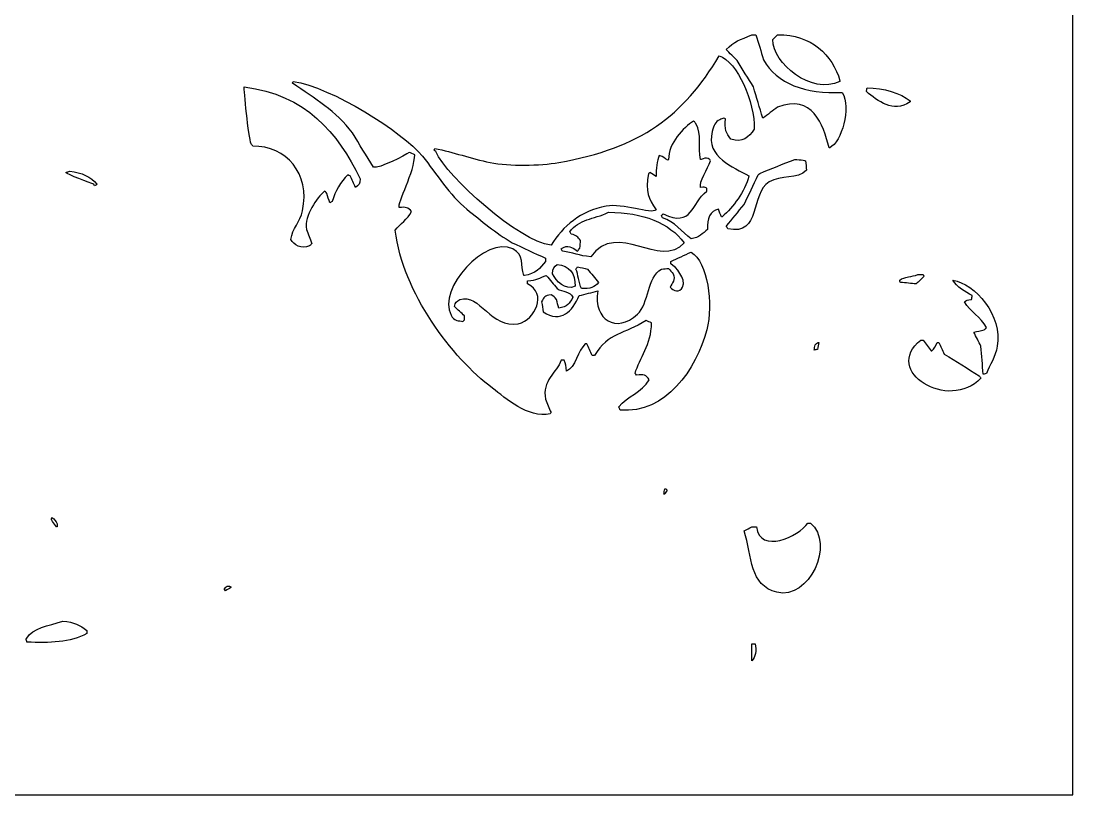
# Model space of a CAD drawing. Header units: centimetres. Extents: x -27 to -20.54, y -9 to -0.65.
# Drawn here: x -24.329 to -20.543, y -9 to -6.215 of the extents above; entities that cross this region are included whole.
import ezdxf

# ---------------------------------------------------------------- set-up
doc = ezdxf.new("R2010")
doc.units = ezdxf.units.CM
doc.header["$MEASUREMENT"] = 0
doc.layers.add('layer 1', color=7, linetype='Continuous')

msp = doc.modelspace()

# ---------------------------------------------------------------- linework, layer by layer
at = {"layer": 'layer 1', "color": 250}
msp.add_lwpolyline([(-26.99914, -9.0002), (-20.5434, -9.0002), (-20.5434, -0.64624), (-26.99914, -0.64624), (-26.99914, -9.0002)], close=True, dxfattribs=at)
at = {"layer": 'layer 1', "color": 7}
for points, knots in [([(-21.69872, -6.26403), (-21.74137, -6.28213), (-21.76304, -6.28742), (-21.7912, -6.31728), (-21.7912, -6.31728), (-21.77813, -6.33036), (-21.76505, -6.34344), (-21.75197, -6.35652), (-21.75197, -6.35652), (-21.73235, -6.38828), (-21.71273, -6.42005), (-21.69311, -6.45181), (-21.69311, -6.45181), (-21.6819, -6.48917), (-21.67069, -6.52655), (-21.65948, -6.56391), (-21.65948, -6.56391), (-21.64173, -6.55084), (-21.62398, -6.53776), (-21.60623, -6.52468), (-21.60623, -6.52468), (-21.4812, -6.47586), (-21.44201, -6.58609), (-21.42126, -6.67041), (-21.42126, -6.67041), (-21.42032, -6.67041), (-21.41939, -6.67041), (-21.41846, -6.67041), (-21.41846, -6.67041), (-21.37594, -6.65042), (-21.34099, -6.52776), (-21.37361, -6.47143), (-21.37361, -6.47143), (-21.50644, -6.47756), (-21.61005, -6.44006), (-21.65668, -6.35371), (-21.65668, -6.35371), (-21.66602, -6.32382), (-21.67536, -6.29392), (-21.6847, -6.26403), (-21.6847, -6.26403), (-21.68937, -6.26403), (-21.69405, -6.26403), (-21.69872, -6.26403)], [0, 0, 0, 0, 0.0833333, 0.0833333, 0.0833333, 0.0833333, 0.1666667, 0.1666667, 0.1666667, 0.1666667, 0.25, 0.25, 0.25, 0.25, 0.3333333, 0.3333333, 0.3333333, 0.3333333, 0.4166667, 0.4166667, 0.4166667, 0.4166667, 0.5, 0.5, 0.5, 0.5, 0.5833333, 0.5833333, 0.5833333, 0.5833333, 0.6666667, 0.6666667, 0.6666667, 0.6666667, 0.75, 0.75, 0.75, 0.75, 0.8333333, 0.8333333, 0.8333333, 0.8333333, 1, 1, 1, 1]), ([(-21.60623, -6.26403), (-21.61184, -6.26963), (-21.61744, -6.27524), (-21.62305, -6.28085), (-21.62305, -6.28085), (-21.6244, -6.36732), (-21.48541, -6.48082), (-21.38202, -6.43219), (-21.38202, -6.43219), (-21.38202, -6.43126), (-21.38202, -6.43032), (-21.38202, -6.42939), (-21.38202, -6.42939), (-21.40905, -6.33664), (-21.48444, -6.26235), (-21.60623, -6.26403)], [0, 0, 0, 0, 0.2, 0.2, 0.2, 0.2, 0.4, 0.4, 0.4, 0.4, 0.6, 0.6, 0.6, 0.6, 1, 1, 1, 1]), ([(-21.81643, -6.3397), (-21.94624, -6.55571), (-22.09656, -6.67139), (-22.39377, -6.72366), (-22.39377, -6.72366), (-22.46186, -6.73564), (-22.5714, -6.73703), (-22.64041, -6.72366), (-22.64041, -6.72366), (-22.71043, -6.71011), (-22.77507, -6.68523), (-22.83939, -6.67322), (-22.83939, -6.67322), (-22.84033, -6.67509), (-22.84126, -6.67695), (-22.84219, -6.67882), (-22.84219, -6.67882), (-22.84033, -6.68069), (-22.83846, -6.68256), (-22.83659, -6.68443), (-22.83659, -6.68443), (-22.79414, -6.77619), (-22.53783, -7.00882), (-22.4218, -7.02075), (-22.4218, -7.02075), (-22.37775, -6.95279), (-22.31677, -6.89885), (-22.22281, -6.88061), (-22.22281, -6.88061), (-22.16436, -6.86927), (-22.06183, -6.91088), (-22.04344, -6.89463), (-22.04344, -6.89463), (-22.07196, -6.8521), (-22.08176, -6.83158), (-22.07147, -6.7629), (-22.07147, -6.7629), (-22.0696, -6.76197), (-22.06773, -6.76103), (-22.06586, -6.7601), (-22.06586, -6.7601), (-22.05839, -6.76477), (-22.05092, -6.76944), (-22.04344, -6.77411), (-22.04344, -6.77411), (-22.04405, -6.74695), (-22.04134, -6.71686), (-22.03223, -6.69844), (-22.03223, -6.69844), (-22.01401, -6.70233), (-22.01677, -6.70941), (-22.0014, -6.71526), (-22.0014, -6.71526), (-22.00047, -6.71432), (-21.99953, -6.71339), (-21.9986, -6.71245), (-21.9986, -6.71245), (-21.99926, -6.65428), (-21.94516, -6.59679), (-21.90892, -6.57512), (-21.90892, -6.57512), (-21.9036, -6.57897), (-21.90433, -6.57785), (-21.90051, -6.58353), (-21.90051, -6.58353), (-21.87656, -6.62217), (-21.89424, -6.66999), (-21.88369, -6.71245), (-21.88369, -6.71245), (-21.88276, -6.71245), (-21.88182, -6.71245), (-21.88089, -6.71245), (-21.88089, -6.71245), (-21.87085, -6.70943), (-21.86575, -6.70591), (-21.85566, -6.70965), (-21.85566, -6.70965), (-21.84991, -6.71345), (-21.85116, -6.71279), (-21.84726, -6.71806), (-21.84726, -6.71806), (-21.85806, -6.74575), (-21.88998, -6.7947), (-21.88369, -6.81335), (-21.88369, -6.81335), (-21.86922, -6.81268), (-21.87104, -6.81132), (-21.86127, -6.81615), (-21.86127, -6.81615), (-21.86127, -6.81989), (-21.86127, -6.82363), (-21.86127, -6.82736), (-21.86127, -6.82736), (-21.91749, -6.86991), (-21.91174, -6.95929), (-22.01822, -6.90864), (-22.01822, -6.90864), (-22.02009, -6.91051), (-22.02196, -6.91238), (-22.02382, -6.91424), (-22.02382, -6.91424), (-22.02289, -6.91705), (-22.02196, -6.91985), (-22.02102, -6.92265), (-22.02102, -6.92265), (-21.97717, -6.93683), (-21.95019, -6.97283), (-21.91732, -6.99832), (-21.91732, -6.99832), (-21.88911, -6.99502), (-21.87607, -6.97843), (-21.85847, -6.96469), (-21.85847, -6.96469), (-21.8605, -6.92523), (-21.84988, -6.89839), (-21.81923, -6.89182), (-21.81923, -6.89182), (-21.81549, -6.90116), (-21.81176, -6.91051), (-21.80802, -6.91985), (-21.80802, -6.91985), (-21.80709, -6.91985), (-21.80615, -6.91985), (-21.80522, -6.91985), (-21.80522, -6.91985), (-21.7673, -6.88219), (-21.7234, -6.83153), (-21.70993, -6.77131), (-21.70993, -6.77131), (-21.76405, -6.74127), (-21.86594, -6.70551), (-21.84165, -6.61156), (-21.84165, -6.61156), (-21.83601, -6.58973), (-21.83208, -6.57807), (-21.81363, -6.56952), (-21.81363, -6.56952), (-21.80896, -6.56765), (-21.80428, -6.56578), (-21.79961, -6.56391), (-21.79961, -6.56391), (-21.79774, -6.56485), (-21.79588, -6.56578), (-21.79401, -6.56672), (-21.79401, -6.56672), (-21.79863, -6.60383), (-21.79091, -6.61843), (-21.77439, -6.63958), (-21.77439, -6.63958), (-21.73228, -6.65355), (-21.71022, -6.6338), (-21.69031, -6.60315), (-21.69031, -6.60315), (-21.68809, -6.50758), (-21.75064, -6.3599), (-21.81643, -6.3397)], [0, 0, 0, 0, 0.025, 0.025, 0.025, 0.025, 0.05, 0.05, 0.05, 0.05, 0.075, 0.075, 0.075, 0.075, 0.1, 0.1, 0.1, 0.1, 0.125, 0.125, 0.125, 0.125, 0.15, 0.15, 0.15, 0.15, 0.175, 0.175, 0.175, 0.175, 0.2, 0.2, 0.2, 0.2, 0.225, 0.225, 0.225, 0.225, 0.25, 0.25, 0.25, 0.25, 0.275, 0.275, 0.275, 0.275, 0.3, 0.3, 0.3, 0.3, 0.325, 0.325, 0.325, 0.325, 0.35, 0.35, 0.35, 0.35, 0.375, 0.375, 0.375, 0.375, 0.4, 0.4, 0.4, 0.4, 0.425, 0.425, 0.425, 0.425, 0.45, 0.45, 0.45, 0.45, 0.475, 0.475, 0.475, 0.475, 0.5, 0.5, 0.5, 0.5, 0.525, 0.525, 0.525, 0.525, 0.55, 0.55, 0.55, 0.55, 0.575, 0.575, 0.575, 0.575, 0.6, 0.6, 0.6, 0.6, 0.625, 0.625, 0.625, 0.625, 0.65, 0.65, 0.65, 0.65, 0.675, 0.675, 0.675, 0.675, 0.7, 0.7, 0.7, 0.7, 0.725, 0.725, 0.725, 0.725, 0.75, 0.75, 0.75, 0.75, 0.775, 0.775, 0.775, 0.775, 0.8, 0.8, 0.8, 0.8, 0.825, 0.825, 0.825, 0.825, 0.85, 0.85, 0.85, 0.85, 0.875, 0.875, 0.875, 0.875, 0.9, 0.9, 0.9, 0.9, 0.925, 0.925, 0.925, 0.925, 0.95, 0.95, 0.95, 0.95, 1, 1, 1, 1]), ([(-23.34947, -6.43219), (-23.35041, -6.43406), (-23.35134, -6.43593), (-23.35228, -6.43779), (-23.35228, -6.43779), (-23.26998, -6.49624), (-23.19601, -6.53683), (-23.13647, -6.61716), (-23.13647, -6.61716), (-23.11125, -6.65827), (-23.08602, -6.69938), (-23.0608, -6.74048), (-23.0608, -6.74048), (-23.04113, -6.74736), (-22.94529, -6.69636), (-22.93188, -6.68723), (-22.93188, -6.68723), (-22.92534, -6.69003), (-22.9188, -6.69284), (-22.91226, -6.69564), (-22.91226, -6.69564), (-22.91262, -6.7552), (-22.97427, -6.87028), (-22.96831, -6.88622), (-22.96831, -6.88622), (-22.94511, -6.88326), (-22.93492, -6.88509), (-22.92347, -6.90023), (-22.92347, -6.90023), (-22.93843, -6.92931), (-22.96351, -6.94307), (-22.98233, -6.96749), (-22.98233, -6.96749), (-22.95471, -7.19276), (-22.77962, -7.42528), (-22.632, -7.53643), (-22.632, -7.53643), (-22.58545, -7.57148), (-22.50561, -7.6446), (-22.4246, -7.62892), (-22.4246, -7.62892), (-22.42367, -7.62705), (-22.42273, -7.62518), (-22.4218, -7.62331), (-22.4218, -7.62331), (-22.42834, -7.60743), (-22.43488, -7.59155), (-22.44142, -7.57567), (-22.44142, -7.57567), (-22.45535, -7.509), (-22.40045, -7.47931), (-22.38537, -7.43554), (-22.38537, -7.43554), (-22.38163, -7.43554), (-22.37789, -7.43554), (-22.37415, -7.43554), (-22.37415, -7.43554), (-22.36985, -7.44913), (-22.36624, -7.45504), (-22.36575, -7.47477), (-22.36575, -7.47477), (-22.33489, -7.46284), (-22.32352, -7.39838), (-22.29848, -7.37668), (-22.29848, -7.37668), (-22.29662, -7.37668), (-22.29475, -7.37668), (-22.29288, -7.37668), (-22.29288, -7.37668), (-22.28519, -7.3886), (-22.28019, -7.4045), (-22.27326, -7.41872), (-22.27326, -7.41872), (-22.27046, -7.41872), (-22.26765, -7.41872), (-22.26485, -7.41872), (-22.26485, -7.41872), (-22.21515, -7.33477), (-22.15709, -7.34276), (-22.07988, -7.2926), (-22.07988, -7.2926), (-22.07334, -7.29541), (-22.0668, -7.29821), (-22.06026, -7.30101), (-22.06026, -7.30101), (-22.05997, -7.38049), (-22.10393, -7.42663), (-22.11911, -7.48318), (-22.11911, -7.48318), (-22.11724, -7.48505), (-22.11538, -7.48692), (-22.11351, -7.48879), (-22.11351, -7.48879), (-22.08903, -7.48556), (-22.07878, -7.48763), (-22.06867, -7.5056), (-22.06867, -7.5056), (-22.09555, -7.5513), (-22.14633, -7.56485), (-22.17797, -7.6037), (-22.17797, -7.6037), (-22.1761, -7.60743), (-22.17423, -7.61117), (-22.17236, -7.61491), (-22.17236, -7.61491), (-22.00903, -7.62941), (-21.89908, -7.46822), (-21.86127, -7.32623), (-21.86127, -7.32623), (-21.83616, -7.23193), (-21.85792, -7.08389), (-21.91732, -7.04597), (-21.91732, -7.04597), (-21.94161, -7.05718), (-21.9659, -7.06839), (-21.99019, -7.0796), (-21.99019, -7.0796), (-21.99019, -7.0824), (-21.99019, -7.08521), (-21.99019, -7.08801), (-21.99019, -7.08801), (-21.97252, -7.10054), (-21.93515, -7.14053), (-21.94815, -7.17209), (-21.94815, -7.17209), (-21.95746, -7.19376), (-21.98236, -7.18683), (-21.99299, -7.17209), (-21.99299, -7.17209), (-21.9857, -7.15977), (-21.97327, -7.14398), (-21.98178, -7.12444), (-21.98178, -7.12444), (-21.98739, -7.1179), (-21.99299, -7.11136), (-21.9986, -7.10483), (-21.9986, -7.10483), (-22.00701, -7.10576), (-22.01542, -7.10669), (-22.02382, -7.10763), (-22.02382, -7.10763), (-22.07751, -7.13619), (-22.06781, -7.23068), (-22.11071, -7.27018), (-22.11071, -7.27018), (-22.18567, -7.33921), (-22.27029, -7.29202), (-22.25364, -7.1861), (-22.25364, -7.1861), (-22.27606, -7.19171), (-22.29849, -7.19731), (-22.3209, -7.20292), (-22.3209, -7.20292), (-22.34431, -7.25947), (-22.38546, -7.30274), (-22.44983, -7.26177), (-22.44983, -7.26177), (-22.45169, -7.24963), (-22.45356, -7.23748), (-22.45543, -7.22534), (-22.45543, -7.22534), (-22.44817, -7.20949), (-22.44422, -7.20164), (-22.4218, -7.20011), (-22.4218, -7.20011), (-22.41297, -7.20624), (-22.40777, -7.20705), (-22.40218, -7.21693), (-22.40218, -7.21693), (-22.39938, -7.2272), (-22.39657, -7.23748), (-22.39377, -7.24776), (-22.39377, -7.24776), (-22.36413, -7.24492), (-22.35371, -7.23017), (-22.34333, -7.20852), (-22.34333, -7.20852), (-22.35218, -7.18635), (-22.38124, -7.19015), (-22.39938, -7.17769), (-22.39938, -7.17769), (-22.41246, -7.16181), (-22.42554, -7.14593), (-22.43861, -7.13005), (-22.43861, -7.13005), (-22.46224, -7.13788), (-22.47292, -7.14875), (-22.50588, -7.14967), (-22.50588, -7.14967), (-22.50588, -7.1534), (-22.50588, -7.15714), (-22.50588, -7.16088), (-22.50588, -7.16088), (-22.43469, -7.19337), (-22.47816, -7.29099), (-22.53951, -7.30381), (-22.53951, -7.30381), (-22.63662, -7.32412), (-22.67822, -7.19257), (-22.74971, -7.21693), (-22.74971, -7.21693), (-22.76223, -7.22238), (-22.76618, -7.22706), (-22.76933, -7.24215), (-22.76933, -7.24215), (-22.75718, -7.25336), (-22.74504, -7.26458), (-22.73289, -7.27579), (-22.73289, -7.27579), (-22.73289, -7.28046), (-22.73289, -7.28513), (-22.73289, -7.2898), (-22.73289, -7.2898), (-22.73476, -7.29167), (-22.73663, -7.29353), (-22.7385, -7.29541), (-22.7385, -7.29541), (-22.74597, -7.29447), (-22.75345, -7.29353), (-22.76092, -7.2926), (-22.76092, -7.2926), (-22.77179, -7.2878), (-22.77562, -7.28374), (-22.78054, -7.27298), (-22.78054, -7.27298), (-22.83347, -7.18049), (-22.65652, -6.98608), (-22.55913, -7.03476), (-22.55913, -7.03476), (-22.51535, -7.05664), (-22.53376, -7.09226), (-22.51989, -7.13005), (-22.51989, -7.13005), (-22.51896, -7.13005), (-22.51802, -7.13005), (-22.51709, -7.13005), (-22.51709, -7.13005), (-22.47785, -7.12598), (-22.46124, -7.10294), (-22.44142, -7.0796), (-22.44142, -7.0796), (-22.44142, -7.07586), (-22.44142, -7.07213), (-22.44142, -7.06839), (-22.44142, -7.06839), (-22.48158, -7.04971), (-22.52176, -7.03102), (-22.56193, -7.01234), (-22.56193, -7.01234), (-22.6209, -6.97749), (-22.67246, -6.93375), (-22.72449, -6.89182), (-22.72449, -6.89182), (-22.78663, -6.84174), (-22.83417, -6.76364), (-22.88423, -6.70124), (-22.88423, -6.70124), (-22.95496, -6.6131), (-23.21341, -6.45142), (-23.34947, -6.43219)], [0, 0, 0, 0, 0.0151515, 0.0151515, 0.0151515, 0.0151515, 0.030303, 0.030303, 0.030303, 0.030303, 0.0454545, 0.0454545, 0.0454545, 0.0454545, 0.0606061, 0.0606061, 0.0606061, 0.0606061, 0.0757576, 0.0757576, 0.0757576, 0.0757576, 0.0909091, 0.0909091, 0.0909091, 0.0909091, 0.1060606, 0.1060606, 0.1060606, 0.1060606, 0.1212121, 0.1212121, 0.1212121, 0.1212121, 0.1363636, 0.1363636, 0.1363636, 0.1363636, 0.1515152, 0.1515152, 0.1515152, 0.1515152, 0.1666667, 0.1666667, 0.1666667, 0.1666667, 0.1818182, 0.1818182, 0.1818182, 0.1818182, 0.1969697, 0.1969697, 0.1969697, 0.1969697, 0.2121212, 0.2121212, 0.2121212, 0.2121212, 0.2272727, 0.2272727, 0.2272727, 0.2272727, 0.2424242, 0.2424242, 0.2424242, 0.2424242, 0.2575758, 0.2575758, 0.2575758, 0.2575758, 0.2727273, 0.2727273, 0.2727273, 0.2727273, 0.2878788, 0.2878788, 0.2878788, 0.2878788, 0.3030303, 0.3030303, 0.3030303, 0.3030303, 0.3181818, 0.3181818, 0.3181818, 0.3181818, 0.3333333, 0.3333333, 0.3333333, 0.3333333, 0.3484848, 0.3484848, 0.3484848, 0.3484848, 0.3636364, 0.3636364, 0.3636364, 0.3636364, 0.3787879, 0.3787879, 0.3787879, 0.3787879, 0.3939394, 0.3939394, 0.3939394, 0.3939394, 0.4090909, 0.4090909, 0.4090909, 0.4090909, 0.4242424, 0.4242424, 0.4242424, 0.4242424, 0.4393939, 0.4393939, 0.4393939, 0.4393939, 0.4545455, 0.4545455, 0.4545455, 0.4545455, 0.469697, 0.469697, 0.469697, 0.469697, 0.4848485, 0.4848485, 0.4848485, 0.4848485, 0.5, 0.5, 0.5, 0.5, 0.5151515, 0.5151515, 0.5151515, 0.5151515, 0.530303, 0.530303, 0.530303, 0.530303, 0.5454545, 0.5454545, 0.5454545, 0.5454545, 0.5606061, 0.5606061, 0.5606061, 0.5606061, 0.5757576, 0.5757576, 0.5757576, 0.5757576, 0.5909091, 0.5909091, 0.5909091, 0.5909091, 0.6060606, 0.6060606, 0.6060606, 0.6060606, 0.6212121, 0.6212121, 0.6212121, 0.6212121, 0.6363636, 0.6363636, 0.6363636, 0.6363636, 0.6515152, 0.6515152, 0.6515152, 0.6515152, 0.6666667, 0.6666667, 0.6666667, 0.6666667, 0.6818182, 0.6818182, 0.6818182, 0.6818182, 0.6969697, 0.6969697, 0.6969697, 0.6969697, 0.7121212, 0.7121212, 0.7121212, 0.7121212, 0.7272727, 0.7272727, 0.7272727, 0.7272727, 0.7424242, 0.7424242, 0.7424242, 0.7424242, 0.7575758, 0.7575758, 0.7575758, 0.7575758, 0.7727273, 0.7727273, 0.7727273, 0.7727273, 0.7878788, 0.7878788, 0.7878788, 0.7878788, 0.8030303, 0.8030303, 0.8030303, 0.8030303, 0.8181818, 0.8181818, 0.8181818, 0.8181818, 0.8333333, 0.8333333, 0.8333333, 0.8333333, 0.8484848, 0.8484848, 0.8484848, 0.8484848, 0.8636364, 0.8636364, 0.8636364, 0.8636364, 0.8787879, 0.8787879, 0.8787879, 0.8787879, 0.8939394, 0.8939394, 0.8939394, 0.8939394, 0.9090909, 0.9090909, 0.9090909, 0.9090909, 0.9242424, 0.9242424, 0.9242424, 0.9242424, 0.9393939, 0.9393939, 0.9393939, 0.9393939, 0.9545455, 0.9545455, 0.9545455, 0.9545455, 0.969697, 0.969697, 0.969697, 0.969697, 1, 1, 1, 1]), ([(-23.52604, -6.45181), (-23.52764, -6.45577), (-23.51055, -6.63331), (-23.50082, -6.6564), (-23.50082, -6.6564), (-23.49895, -6.6592), (-23.49708, -6.66201), (-23.49521, -6.66481), (-23.49521, -6.66481), (-23.37464, -6.66293), (-23.28804, -6.76285), (-23.31584, -6.89743), (-23.31584, -6.89743), (-23.32458, -6.93974), (-23.35277, -6.95842), (-23.35788, -7.00113), (-23.35788, -7.00113), (-23.34882, -7.01871), (-23.32042, -7.03787), (-23.29062, -7.02355), (-23.29062, -7.02355), (-23.28486, -7.01975), (-23.28611, -7.02041), (-23.28221, -7.01514), (-23.28221, -7.01514), (-23.28875, -6.99833), (-23.29529, -6.98151), (-23.30183, -6.96469), (-23.30183, -6.96469), (-23.31169, -6.9131), (-23.26205, -6.85023), (-23.23737, -6.82736), (-23.23737, -6.82736), (-23.2298, -6.83185), (-23.23351, -6.82831), (-23.22896, -6.83577), (-23.22896, -6.83577), (-23.22522, -6.84698), (-23.22149, -6.85819), (-23.21775, -6.8694), (-23.21775, -6.8694), (-23.21495, -6.86753), (-23.21214, -6.86567), (-23.20934, -6.8638), (-23.20934, -6.8638), (-23.1992, -6.82772), (-23.17693, -6.79214), (-23.15329, -6.76851), (-23.15329, -6.76851), (-23.15048, -6.76944), (-23.14768, -6.77037), (-23.14488, -6.77131), (-23.14488, -6.77131), (-23.13834, -6.78532), (-23.1318, -6.79934), (-23.12526, -6.81335), (-23.12526, -6.81335), (-23.11305, -6.80605), (-23.10953, -6.8014), (-23.10844, -6.78252), (-23.10844, -6.78252), (-23.18953, -6.61581), (-23.30408, -6.47927), (-23.52604, -6.45181)], [0, 0, 0, 0, 0.0588235, 0.0588235, 0.0588235, 0.0588235, 0.1176471, 0.1176471, 0.1176471, 0.1176471, 0.1764706, 0.1764706, 0.1764706, 0.1764706, 0.2352941, 0.2352941, 0.2352941, 0.2352941, 0.2941176, 0.2941176, 0.2941176, 0.2941176, 0.3529412, 0.3529412, 0.3529412, 0.3529412, 0.4117647, 0.4117647, 0.4117647, 0.4117647, 0.4705882, 0.4705882, 0.4705882, 0.4705882, 0.5294118, 0.5294118, 0.5294118, 0.5294118, 0.5882353, 0.5882353, 0.5882353, 0.5882353, 0.6470588, 0.6470588, 0.6470588, 0.6470588, 0.7058824, 0.7058824, 0.7058824, 0.7058824, 0.7647059, 0.7647059, 0.7647059, 0.7647059, 0.8235294, 0.8235294, 0.8235294, 0.8235294, 0.8823529, 0.8823529, 0.8823529, 0.8823529, 1, 1, 1, 1]), ([(-21.28393, -6.45461), (-21.28486, -6.45928), (-21.28579, -6.46395), (-21.28673, -6.46862), (-21.28673, -6.46862), (-21.24583, -6.50105), (-21.1913, -6.54801), (-21.12978, -6.50506), (-21.12978, -6.50506), (-21.12978, -6.50412), (-21.12978, -6.50319), (-21.12978, -6.50225), (-21.12978, -6.50225), (-21.16239, -6.47375), (-21.22582, -6.45504), (-21.28393, -6.45461)], [0, 0, 0, 0, 0.2, 0.2, 0.2, 0.2, 0.4, 0.4, 0.4, 0.4, 0.6, 0.6, 0.6, 0.6, 1, 1, 1, 1]), ([(-21.54457, -6.71245), (-21.58661, -6.72927), (-21.62865, -6.74609), (-21.67069, -6.7629), (-21.67069, -6.7629), (-21.67256, -6.76477), (-21.67443, -6.76664), (-21.6763, -6.76851), (-21.6763, -6.76851), (-21.69311, -6.804), (-21.70993, -6.83951), (-21.72674, -6.87501), (-21.72674, -6.87501), (-21.74823, -6.90116), (-21.76972, -6.92733), (-21.7912, -6.95348), (-21.7912, -6.95348), (-21.78934, -6.95628), (-21.78747, -6.95909), (-21.7856, -6.96189), (-21.7856, -6.96189), (-21.66562, -6.99029), (-21.70423, -6.83471), (-21.63706, -6.79373), (-21.63706, -6.79373), (-21.59464, -6.76786), (-21.53528, -6.78506), (-21.50254, -6.75169), (-21.50254, -6.75169), (-21.50347, -6.74048), (-21.5044, -6.72927), (-21.50534, -6.71806), (-21.50534, -6.71806), (-21.50814, -6.71713), (-21.51094, -6.71619), (-21.51374, -6.71526), (-21.51374, -6.71526), (-21.52402, -6.71432), (-21.5343, -6.71339), (-21.54457, -6.71245)], [0, 0, 0, 0, 0.0909091, 0.0909091, 0.0909091, 0.0909091, 0.1818182, 0.1818182, 0.1818182, 0.1818182, 0.2727273, 0.2727273, 0.2727273, 0.2727273, 0.3636364, 0.3636364, 0.3636364, 0.3636364, 0.4545455, 0.4545455, 0.4545455, 0.4545455, 0.5454545, 0.5454545, 0.5454545, 0.5454545, 0.6363636, 0.6363636, 0.6363636, 0.6363636, 0.7272727, 0.7272727, 0.7272727, 0.7272727, 0.8181818, 0.8181818, 0.8181818, 0.8181818, 1, 1, 1, 1]), ([(-24.15382, -6.75449), (-24.15849, -6.75636), (-24.16317, -6.75823), (-24.16784, -6.7601), (-24.16784, -6.7601), (-24.16532, -6.76668), (-24.07838, -6.79628), (-24.06694, -6.80214), (-24.06694, -6.80214), (-24.06601, -6.80401), (-24.06507, -6.80588), (-24.06414, -6.80774), (-24.06414, -6.80774), (-24.06134, -6.80588), (-24.05854, -6.80401), (-24.05573, -6.80214), (-24.05573, -6.80214), (-24.0773, -6.77465), (-24.11006, -6.76007), (-24.15382, -6.75449)], [0, 0, 0, 0, 0.1666667, 0.1666667, 0.1666667, 0.1666667, 0.3333333, 0.3333333, 0.3333333, 0.3333333, 0.5, 0.5, 0.5, 0.5, 0.6666667, 0.6666667, 0.6666667, 0.6666667, 1, 1, 1, 1]), ([(-22.2144, -6.90303), (-22.27087, -6.92926), (-22.32002, -6.92702), (-22.35453, -6.9731), (-22.35453, -6.9731), (-22.35267, -6.9759), (-22.3508, -6.97871), (-22.34893, -6.98151), (-22.34893, -6.98151), (-22.33035, -6.98524), (-22.32566, -6.99281), (-22.3153, -7.00393), (-22.3153, -7.00393), (-22.31623, -7.01327), (-22.31717, -7.02261), (-22.3181, -7.03195), (-22.3181, -7.03195), (-22.3209, -7.03569), (-22.32371, -7.03943), (-22.32651, -7.04317), (-22.32651, -7.04317), (-22.33835, -7.03415), (-22.35491, -7.01924), (-22.37696, -7.02915), (-22.37696, -7.02915), (-22.37976, -7.03102), (-22.38256, -7.03289), (-22.38537, -7.03476), (-22.38537, -7.03476), (-22.3835, -7.03756), (-22.38163, -7.04036), (-22.37976, -7.04317), (-22.37976, -7.04317), (-22.34378, -7.04637), (-22.32024, -7.0604), (-22.27886, -7.06279), (-22.27886, -7.06279), (-22.18175, -6.92825), (-22.02871, -7.11282), (-21.94255, -7.01234), (-21.94255, -7.01234), (-21.99566, -6.94196), (-22.09046, -6.90263), (-22.2144, -6.90303)], [0, 0, 0, 0, 0.0833333, 0.0833333, 0.0833333, 0.0833333, 0.1666667, 0.1666667, 0.1666667, 0.1666667, 0.25, 0.25, 0.25, 0.25, 0.3333333, 0.3333333, 0.3333333, 0.3333333, 0.4166667, 0.4166667, 0.4166667, 0.4166667, 0.5, 0.5, 0.5, 0.5, 0.5833333, 0.5833333, 0.5833333, 0.5833333, 0.6666667, 0.6666667, 0.6666667, 0.6666667, 0.75, 0.75, 0.75, 0.75, 0.8333333, 0.8333333, 0.8333333, 0.8333333, 1, 1, 1, 1]), ([(-22.39938, -7.09081), (-22.41038, -7.10113), (-22.41525, -7.10268), (-22.41619, -7.12444), (-22.41619, -7.12444), (-22.40424, -7.15025), (-22.36995, -7.18539), (-22.33492, -7.16929), (-22.33492, -7.16929), (-22.33384, -7.12262), (-22.35676, -7.09399), (-22.39938, -7.09081)], [0, 0, 0, 0, 0.25, 0.25, 0.25, 0.25, 0.5, 0.5, 0.5, 0.5, 1, 1, 1, 1]), ([(-22.32651, -7.09922), (-22.32838, -7.10202), (-22.33025, -7.10483), (-22.33211, -7.10763), (-22.33211, -7.10763), (-22.32394, -7.12547), (-22.32181, -7.15752), (-22.31249, -7.17769), (-22.31249, -7.17769), (-22.28115, -7.17895), (-22.26378, -7.17198), (-22.25084, -7.15527), (-22.25084, -7.15527), (-22.26392, -7.13939), (-22.277, -7.12351), (-22.29007, -7.10763), (-22.29007, -7.10763), (-22.30222, -7.10483), (-22.31436, -7.10202), (-22.32651, -7.09922)], [0, 0, 0, 0, 0.1666667, 0.1666667, 0.1666667, 0.1666667, 0.3333333, 0.3333333, 0.3333333, 0.3333333, 0.5, 0.5, 0.5, 0.5, 0.6666667, 0.6666667, 0.6666667, 0.6666667, 1, 1, 1, 1]), ([(-21.10176, -7.12725), (-21.12168, -7.13581), (-21.15111, -7.13372), (-21.16622, -7.14686), (-21.16622, -7.14686), (-21.16622, -7.14873), (-21.16622, -7.1506), (-21.16622, -7.15247), (-21.16622, -7.15247), (-21.16528, -7.1534), (-21.16435, -7.15434), (-21.16341, -7.15527), (-21.16341, -7.15527), (-21.14473, -7.15714), (-21.12604, -7.15901), (-21.10736, -7.16088), (-21.10736, -7.16088), (-21.09802, -7.15154), (-21.08867, -7.14219), (-21.07933, -7.13285), (-21.07933, -7.13285), (-21.08027, -7.13098), (-21.0812, -7.12911), (-21.08214, -7.12725), (-21.08214, -7.12725), (-21.08867, -7.12725), (-21.09522, -7.12725), (-21.10176, -7.12725)], [0, 0, 0, 0, 0.125, 0.125, 0.125, 0.125, 0.25, 0.25, 0.25, 0.25, 0.375, 0.375, 0.375, 0.375, 0.5, 0.5, 0.5, 0.5, 0.625, 0.625, 0.625, 0.625, 0.75, 0.75, 0.75, 0.75, 1, 1, 1, 1]), ([(-20.97564, -7.14686), (-20.96272, -7.17289), (-20.93039, -7.18842), (-20.90557, -7.20292), (-20.90557, -7.20292), (-20.9065, -7.20759), (-20.90744, -7.21226), (-20.90837, -7.21693), (-20.90837, -7.21693), (-20.92401, -7.21755), (-20.92534, -7.21924), (-20.9336, -7.22534), (-20.9336, -7.22534), (-20.91244, -7.26104), (-20.8754, -7.27853), (-20.85512, -7.31783), (-20.85512, -7.31783), (-20.85897, -7.32314), (-20.85785, -7.32241), (-20.86353, -7.32623), (-20.86353, -7.32623), (-20.87567, -7.32904), (-20.88782, -7.33184), (-20.89997, -7.33464), (-20.89997, -7.33464), (-20.89156, -7.35145), (-20.88315, -7.36827), (-20.87474, -7.38509), (-20.87474, -7.38509), (-20.87194, -7.41872), (-20.86914, -7.45236), (-20.86633, -7.48598), (-20.86633, -7.48598), (-20.8654, -7.48598), (-20.86447, -7.48598), (-20.86353, -7.48598), (-20.86353, -7.48598), (-20.86073, -7.48505), (-20.85793, -7.48412), (-20.85512, -7.48318), (-20.85512, -7.48318), (-20.84213, -7.45231), (-20.82323, -7.42407), (-20.81589, -7.38509), (-20.81589, -7.38509), (-20.79513, -7.27486), (-20.89641, -7.15966), (-20.97564, -7.14686)], [0, 0, 0, 0, 0.0769231, 0.0769231, 0.0769231, 0.0769231, 0.1538462, 0.1538462, 0.1538462, 0.1538462, 0.2307692, 0.2307692, 0.2307692, 0.2307692, 0.3076923, 0.3076923, 0.3076923, 0.3076923, 0.3846154, 0.3846154, 0.3846154, 0.3846154, 0.4615385, 0.4615385, 0.4615385, 0.4615385, 0.5384615, 0.5384615, 0.5384615, 0.5384615, 0.6153846, 0.6153846, 0.6153846, 0.6153846, 0.6923077, 0.6923077, 0.6923077, 0.6923077, 0.7692308, 0.7692308, 0.7692308, 0.7692308, 0.8461538, 0.8461538, 0.8461538, 0.8461538, 1, 1, 1, 1]), ([(-21.4605, -7.37108), (-21.46423, -7.37388), (-21.46797, -7.37668), (-21.4717, -7.37948), (-21.4717, -7.37948), (-21.47264, -7.38602), (-21.47357, -7.39256), (-21.47451, -7.3991), (-21.47451, -7.3991), (-21.47077, -7.39817), (-21.46703, -7.39723), (-21.4633, -7.3963), (-21.4633, -7.3963), (-21.46143, -7.38789), (-21.45956, -7.37948), (-21.45769, -7.37108), (-21.45769, -7.37108), (-21.45863, -7.37108), (-21.45956, -7.37108), (-21.4605, -7.37108)], [0, 0, 0, 0, 0.1666667, 0.1666667, 0.1666667, 0.1666667, 0.3333333, 0.3333333, 0.3333333, 0.3333333, 0.5, 0.5, 0.5, 0.5, 0.6666667, 0.6666667, 0.6666667, 0.6666667, 1, 1, 1, 1]), ([(-21.09054, -7.36267), (-21.233, -7.47448), (-20.98974, -7.62294), (-20.87474, -7.5), (-20.87474, -7.5), (-20.87661, -7.4972), (-20.87848, -7.49439), (-20.88035, -7.49159), (-20.88035, -7.49159), (-20.92238, -7.46543), (-20.96443, -7.43927), (-21.00646, -7.41312), (-21.00646, -7.41312), (-21.013, -7.3991), (-21.01954, -7.38509), (-21.02608, -7.37108), (-21.02608, -7.37108), (-21.02795, -7.37108), (-21.02982, -7.37108), (-21.03169, -7.37108), (-21.03169, -7.37108), (-21.03745, -7.38431), (-21.04223, -7.3926), (-21.05131, -7.4019), (-21.05131, -7.4019), (-21.05224, -7.4019), (-21.05318, -7.4019), (-21.05411, -7.4019), (-21.05411, -7.4019), (-21.06345, -7.38883), (-21.0728, -7.37575), (-21.08214, -7.36267), (-21.08214, -7.36267), (-21.08494, -7.36267), (-21.08774, -7.36267), (-21.09054, -7.36267)], [0, 0, 0, 0, 0.1, 0.1, 0.1, 0.1, 0.2, 0.2, 0.2, 0.2, 0.3, 0.3, 0.3, 0.3, 0.4, 0.4, 0.4, 0.4, 0.5, 0.5, 0.5, 0.5, 0.6, 0.6, 0.6, 0.6, 0.7, 0.7, 0.7, 0.7, 0.8, 0.8, 0.8, 0.8, 1, 1, 1, 1]), ([(-22.01261, -7.89797), (-22.01355, -7.90451), (-22.01448, -7.91105), (-22.01542, -7.91759), (-22.01542, -7.91759), (-22.01448, -7.91759), (-22.01355, -7.91759), (-22.01261, -7.91759), (-22.01261, -7.91759), (-22.00981, -7.91292), (-22.00701, -7.90825), (-22.00421, -7.90358), (-22.00421, -7.90358), (-22.00514, -7.90171), (-22.00607, -7.89984), (-22.00701, -7.89797), (-22.00701, -7.89797), (-22.00888, -7.89797), (-22.01074, -7.89797), (-22.01261, -7.89797)], [0, 0, 0, 0, 0.1666667, 0.1666667, 0.1666667, 0.1666667, 0.3333333, 0.3333333, 0.3333333, 0.3333333, 0.5, 0.5, 0.5, 0.5, 0.6666667, 0.6666667, 0.6666667, 0.6666667, 1, 1, 1, 1]), ([(-24.21828, -8.00167), (-24.2189, -8.011), (-24.2209, -8.00812), (-24.21548, -8.01569), (-24.21548, -8.01569), (-24.21081, -8.02222), (-24.20614, -8.02876), (-24.20147, -8.0353), (-24.20147, -8.0353), (-24.20053, -8.0353), (-24.1996, -8.0353), (-24.19867, -8.0353), (-24.19867, -8.0353), (-24.19867, -8.03157), (-24.19867, -8.02783), (-24.19867, -8.02409), (-24.19867, -8.02409), (-24.20584, -8.01467), (-24.20697, -8.00763), (-24.21828, -8.00167)], [0, 0, 0, 0, 0.1666667, 0.1666667, 0.1666667, 0.1666667, 0.3333333, 0.3333333, 0.3333333, 0.3333333, 0.5, 0.5, 0.5, 0.5, 0.6666667, 0.6666667, 0.6666667, 0.6666667, 1, 1, 1, 1]), ([(-21.49693, -8.02129), (-21.53026, -8.07002), (-21.67065, -8.13426), (-21.6819, -8.0353), (-21.6819, -8.0353), (-21.68751, -8.0353), (-21.69311, -8.0353), (-21.69872, -8.0353), (-21.69872, -8.0353), (-21.70806, -8.03998), (-21.7174, -8.04465), (-21.72674, -8.04932), (-21.72674, -8.04932), (-21.69808, -8.14342), (-21.70761, -8.24609), (-21.60904, -8.27072), (-21.60904, -8.27072), (-21.49353, -8.29959), (-21.39847, -8.09552), (-21.48852, -8.02129), (-21.48852, -8.02129), (-21.49132, -8.02129), (-21.49413, -8.02129), (-21.49693, -8.02129)], [0, 0, 0, 0, 0.1428571, 0.1428571, 0.1428571, 0.1428571, 0.2857143, 0.2857143, 0.2857143, 0.2857143, 0.4285714, 0.4285714, 0.4285714, 0.4285714, 0.5714286, 0.5714286, 0.5714286, 0.5714286, 0.7142857, 0.7142857, 0.7142857, 0.7142857, 1, 1, 1, 1]), ([(-23.5877, -8.2483), (-23.59143, -8.25204), (-23.59517, -8.25578), (-23.59891, -8.25952), (-23.59891, -8.25952), (-23.59704, -8.26138), (-23.59517, -8.26325), (-23.5933, -8.26512), (-23.5933, -8.26512), (-23.58676, -8.26138), (-23.58022, -8.25765), (-23.57368, -8.25391), (-23.57368, -8.25391), (-23.57368, -8.25298), (-23.57368, -8.25204), (-23.57368, -8.2511), (-23.57368, -8.2511), (-23.57555, -8.25017), (-23.57742, -8.24924), (-23.57929, -8.2483), (-23.57929, -8.2483), (-23.58209, -8.2483), (-23.5849, -8.2483), (-23.5877, -8.2483)], [0, 0, 0, 0, 0.1428571, 0.1428571, 0.1428571, 0.1428571, 0.2857143, 0.2857143, 0.2857143, 0.2857143, 0.4285714, 0.4285714, 0.4285714, 0.4285714, 0.5714286, 0.5714286, 0.5714286, 0.5714286, 0.7142857, 0.7142857, 0.7142857, 0.7142857, 1, 1, 1, 1]), ([(-24.17905, -8.37442), (-24.2315, -8.39391), (-24.28476, -8.39457), (-24.31077, -8.43888), (-24.31077, -8.43888), (-24.30984, -8.44262), (-24.3089, -8.44636), (-24.30797, -8.4501), (-24.30797, -8.4501), (-24.22794, -8.45281), (-24.15031, -8.45274), (-24.09216, -8.41926), (-24.09216, -8.41926), (-24.09216, -8.41553), (-24.09216, -8.41179), (-24.09216, -8.40806), (-24.09216, -8.40806), (-24.11675, -8.38983), (-24.13792, -8.37803), (-24.17905, -8.37442)], [0, 0, 0, 0, 0.1666667, 0.1666667, 0.1666667, 0.1666667, 0.3333333, 0.3333333, 0.3333333, 0.3333333, 0.5, 0.5, 0.5, 0.5, 0.6666667, 0.6666667, 0.6666667, 0.6666667, 1, 1, 1, 1]), ([(-21.69872, -8.4557), (-21.69872, -8.47625), (-21.69872, -8.49681), (-21.69872, -8.51736), (-21.69872, -8.51736), (-21.68551, -8.50434), (-21.68224, -8.47916), (-21.68751, -8.4557), (-21.68751, -8.4557), (-21.69124, -8.4557), (-21.69498, -8.4557), (-21.69872, -8.4557)], [0, 0, 0, 0, 0.25, 0.25, 0.25, 0.25, 0.5, 0.5, 0.5, 0.5, 1, 1, 1, 1])]:
    msp.add_open_spline(points, degree=3, knots=knots, dxfattribs=at)

doc.saveas('drawing.dxf')
